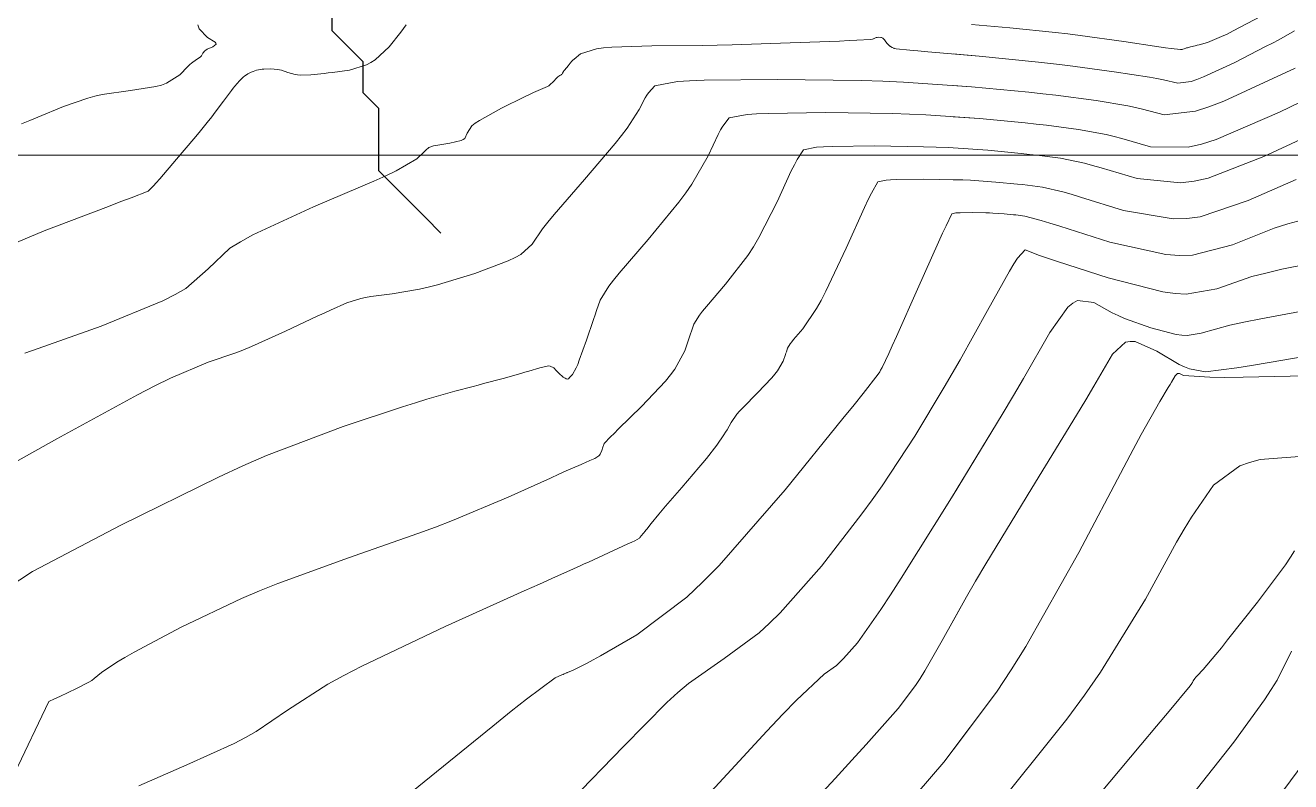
# Model space of a CAD drawing. Header units: millimetres. Extents: x 837475 to 838477, y 1189012 to 1191015.
# Drawn here: x 837765.3 to 837846.6, y 1190773.6 to 1190822.2 of the extents above; entities that cross this region are included whole.
import ezdxf

# ---------------------------------------------------------------- set-up
doc = ezdxf.new("R2010")
doc.units = ezdxf.units.MM
doc.header["$LTSCALE"] = 0.3
doc.layers.add('COORD', color=253, linetype='Continuous', lineweight=20)
doc.layers.add('DRENAJE', color=5, linetype='Continuous', lineweight=25)
doc.layers.add('COTAS 10', color=7, linetype='Continuous', lineweight=9, true_color=0x6e3e2d)
doc.layers.add('COTAS INT', color=7, linetype='Continuous', lineweight=5, true_color=0x9fa19f)

msp = doc.modelspace()

# ---------------------------------------------------------------- linework, layer by layer
at = {"layer": 'COORD'}
msp.add_line((837476.514, 1190813.872), (838476.514, 1190813.872), dxfattribs=at)
at = {"layer": 'COTAS 10'}
for points in [[(837765.064, 1190815.896), (837765.599, 1190816.109), (837766.109, 1190816.315), (837767.751, 1190817.001), (837769.314, 1190817.547), (837769.775, 1190817.666), (837770.249, 1190817.77), (837772.062, 1190818.026), (837773.7, 1190818.281), (837774.063, 1190818.385), (837774.386, 1190818.502), (837775.229, 1190819.044), (837775.752, 1190819.581), (837775.874, 1190819.696), (837775.987, 1190819.796), (837776.315, 1190820.035), (837776.538, 1190820.182), (837776.585, 1190820.224), (837776.626, 1190820.267), (837776.72, 1190820.429), (837776.85, 1190820.592), (837776.913, 1190820.636), (837776.988, 1190820.68), (837777.358, 1190820.834), (837777.577, 1190821.017), (837777.556, 1190821.079), (837777.501, 1190821.146), (837777.006, 1190821.429), (837776.474, 1190822), (837776.395, 1190822.248)], [(837824.923, 1190814.345), (837827.154, 1190814.197), (837829.302, 1190813.99), (837829.824, 1190813.933), (837830.315, 1190813.877), (837831.826, 1190813.677), (837833.375, 1190813.357), (837833.89, 1190813.226), (837834.442, 1190813.075), (837836.747, 1190812.376), (837839.546, 1190812.094), (837840.41, 1190812.207), (837841.313, 1190812.403), (837844.893, 1190813.798), (837848.408, 1190815.431)], [(837764.619, 1190774.165), (837766.819, 1190778.773), (837767.185, 1190778.948), (837767.53, 1190779.112), (837768.589, 1190779.612), (837769.391, 1190780.03), (837769.574, 1190780.142), (837769.739, 1190780.253), (837770.194, 1190780.637), (837771.187, 1190781.311), (837771.693, 1190781.604), (837772.298, 1190781.944), (837775.315, 1190783.554), (837779.197, 1190785.401), (837780.346, 1190785.889), (837781.529, 1190786.367), (837786.071, 1190788.01), (837790.536, 1190789.568), (837791.671, 1190789.993), (837792.761, 1190790.414), (837796.33, 1190791.914), (837799.044, 1190793.136), (837799.596, 1190793.384), (837800.061, 1190793.592), (837801.017, 1190794.015), (837801.39, 1190794.175), (837801.487, 1190794.217), (837801.582, 1190794.259), (837801.901, 1190794.402), (837802.155, 1190794.562), (837802.208, 1190794.615), (837802.255, 1190794.671), (837802.362, 1190794.903), (837802.421, 1190795.126), (837802.437, 1190795.178), (837802.452, 1190795.224), (837802.507, 1190795.352), (837802.906, 1190795.777), (837803.14, 1190796.01), (837803.426, 1190796.294), (837804.904, 1190797.738), (837806.441, 1190799.364), (837806.764, 1190799.763), (837807.044, 1190800.139), (837807.685, 1190801.313), (837807.988, 1190802.201), (837808.054, 1190802.397), (837808.112, 1190802.572), (837808.258, 1190803.024), (837808.629, 1190803.609), (837808.83, 1190803.867), (837809.073, 1190804.166), (837810.305, 1190805.596), (837811.73, 1190807.44), (837812.095, 1190808.001), (837812.447, 1190808.584), (837813.612, 1190810.872), (837814.53, 1190812.865), (837814.726, 1190813.262), (837814.898, 1190813.593), (837815.306, 1190814.227), (837816.157, 1190814.384), (837816.607, 1190814.414), (837817.149, 1190814.437), (837819.884, 1190814.471), (837823.031, 1190814.425), (837823.834, 1190814.399), (837824.608, 1190814.366), (837827.154, 1190814.197)], [(837850.736, 1190801.505), (837845.23, 1190800.552), (837844.104, 1190800.368), (837843.15, 1190800.219), (837841.141, 1190799.969), (837840.124, 1190800.157), (837839.795, 1190800.284), (837839.446, 1190800.443), (837838.012, 1190801.29), (837836.623, 1190801.905), (837836.301, 1190801.918), (837836.007, 1190801.863), (837835.173, 1190801.097), (837833.978, 1190799.04), (837833.457, 1190798.172), (837832.854, 1190797.173), (837829.986, 1190792.486), (837827.03, 1190787.621), (837826.37, 1190786.51), (837825.779, 1190785.501), (837824.923, 1190783.97)], [(837853.707, 1190786.09), (837853.468, 1190785.257), (837853.352, 1190784.915), (837853.216, 1190784.525), (837852.546, 1190782.714), (837851.012, 1190779.861), (837850.332, 1190778.814), (837849.54, 1190777.655), (837845.756, 1190772.541)], [(837825.779, 1190785.501), (837824.22, 1190782.711), (837823.113, 1190780.749), (837822.807, 1190780.262), (837822.501, 1190779.801), (837821.401, 1190778.339), (837819.331, 1190776.014), (837818.413, 1190775.009), (837817.346, 1190773.846), (837812.251, 1190768.339)]]:
    msp.add_lwpolyline(points, dxfattribs=at)
at = {"layer": 'COTAS INT'}
for points in [[(837789.78, 1190822.257), (837789.619, 1190822.023), (837789.444, 1190821.781), (837788.689, 1190820.836), (837787.78, 1190819.999), (837787.507, 1190819.824), (837787.225, 1190819.675), (837786.131, 1190819.345), (837785.051, 1190819.197), (837784.778, 1190819.163), (837784.516, 1190819.133), (837783.664, 1190819.046), (837782.962, 1190819.027), (837782.795, 1190819.039), (837782.64, 1190819.058), (837782.177, 1190819.19), (837781.77, 1190819.336), (837781.651, 1190819.364), (837781.528, 1190819.386), (837781.06, 1190819.421), (837780.625, 1190819.408), (837780.523, 1190819.399), (837780.43, 1190819.389), (837780.161, 1190819.334), (837779.945, 1190819.257), (837779.885, 1190819.232), (837779.825, 1190819.206), (837779.609, 1190819.099), (837779.394, 1190818.961), (837779.335, 1190818.916), (837779.277, 1190818.866), (837779.066, 1190818.661), (837778.78, 1190818.321), (837778.674, 1190818.187), (837778.557, 1190818.036), (837778.036, 1190817.344), (837777.514, 1190816.644), (837777.395, 1190816.487), (837777.289, 1190816.346), (837776.998, 1190815.97), (837776.565, 1190815.445), (837776.368, 1190815.21), (837776.139, 1190814.937), (837775.031, 1190813.626), (837773.944, 1190812.358), (837773.726, 1190812.112), (837773.545, 1190811.911), (837773.193, 1190811.564), (837772.099, 1190811.143), (837771.451, 1190810.895), (837770.653, 1190810.59), (837766.522, 1190809.016), (837762.138, 1190807.177)], [(837844.711, 1190822.813), (837842.927, 1190821.859), (837842.533, 1190821.662), (837842.182, 1190821.493), (837841.275, 1190821.124), (837840.728, 1190820.969), (837840.603, 1190820.936), (837840.49, 1190820.906), (837840.181, 1190820.831), (837839.978, 1190820.785), (837839.932, 1190820.773), (837839.89, 1190820.761), (837839.776, 1190820.721), (837839.689, 1190820.688), (837839.639, 1190820.674), (837839.547, 1190820.658), (837838.93, 1190820.732), (837838.574, 1190820.782), (837838.138, 1190820.845), (837835.895, 1190821.18), (837833.088, 1190821.568), (837832.297, 1190821.665), (837831.499, 1190821.757), (837828.567, 1190822.052), (837826.112, 1190822.272)], [(837826.599, 1190820.231), (837823.298, 1190820.525), (837822.66, 1190820.583), (837822.141, 1190820.629), (837821.265, 1190820.709), (837821.166, 1190820.731), (837821.137, 1190820.74), (837821.108, 1190820.751), (837821, 1190820.802), (837820.901, 1190820.86), (837820.877, 1190820.875), (837820.855, 1190820.89), (837820.79, 1190820.939), (837820.727, 1190821.003), (837820.707, 1190821.027), (837820.685, 1190821.054), (837820.597, 1190821.171), (837820.508, 1190821.288), (837820.487, 1190821.314), (837820.466, 1190821.337), (837820.404, 1190821.399), (837820.333, 1190821.434), (837820.308, 1190821.441), (837820.281, 1190821.446), (837820.162, 1190821.454), (837820.041, 1190821.444), (837820.011, 1190821.438), (837819.984, 1190821.431), (837819.902, 1190821.394), (837819.817, 1190821.354), (837819.787, 1190821.344), (837819.756, 1190821.335), (837819.621, 1190821.309), (837818.739, 1190821.262), (837818.236, 1190821.24), (837817.621, 1190821.214), (837814.463, 1190821.088), (837810.733, 1190820.966), (837809.756, 1190820.943), (837808.804, 1190820.925), (837805.567, 1190820.9), (837802.993, 1190820.824), (837802.458, 1190820.774), (837802, 1190820.712), (837800.99, 1190820.385), (837800.577, 1190820.045), (837800.496, 1190819.975), (837800.43, 1190819.916), (837800.31, 1190819.792), (837800.26, 1190819.713), (837800.237, 1190819.683), (837800.21, 1190819.649), (837800.081, 1190819.498), (837799.948, 1190819.339), (837799.919, 1190819.301), (837799.893, 1190819.265), (837799.829, 1190819.155), (837799.774, 1190819.072), (837799.755, 1190819.053), (837799.734, 1190819.036), (837799.644, 1190818.989), (837799.521, 1190818.91), (837799.48, 1190818.874), (837799.434, 1190818.83), (837799.244, 1190818.619), (837799.012, 1190818.396), (837798.94, 1190818.344), (837798.865, 1190818.297), (837798.569, 1190818.165), (837797.967, 1190817.909), (837797.7, 1190817.783), (837797.389, 1190817.635), (837795.903, 1190816.903), (837794.487, 1190816.116), (837794.221, 1190815.933), (837794.009, 1190815.765), (837793.697, 1190815.284), (837793.552, 1190814.953), (837793.446, 1190814.88), (837793.31, 1190814.814), (837792.581, 1190814.645), (837791.818, 1190814.531), (837791.662, 1190814.5), (837791.529, 1190814.47), (837791.247, 1190814.367), (837791.048, 1190814.194), (837790.967, 1190814.12), (837790.876, 1190814.035), (837790.455, 1190813.636), (837789.138, 1190812.876), (837788.482, 1190812.563), (837787.7, 1190812.207), (837783.823, 1190810.552), (837779.923, 1190808.762), (837779.127, 1190808.32), (837778.454, 1190807.901), (837777.048, 1190806.584), (837775.627, 1190805.31), (837774.944, 1190804.919), (837774.136, 1190804.512), (837770.172, 1190802.902), (837766.138, 1190801.466), (837765.286, 1190801.168)], [(837824.923, 1190820.38), (837826.599, 1190820.231), (837830.413, 1190819.859), (837831.374, 1190819.753), (837832.294, 1190819.645), (837835.273, 1190819.244), (837837.55, 1190818.883), (837838.027, 1190818.8), (837838.437, 1190818.725), (837839.367, 1190818.516), (837840.224, 1190818.619), (837840.589, 1190818.74), (837841.009, 1190818.902), (837842.988, 1190819.821), (837845.006, 1190820.852), (837845.451, 1190821.085), (837845.846, 1190821.295), (837846.861, 1190821.86)], [(837846.905, 1190819.47), (837842.325, 1190817.349), (837841.35, 1190816.977), (837840.501, 1190816.698), (837838.493, 1190816.469), (837837.106, 1190816.842), (837836.648, 1190816.942), (837836.158, 1190817.041), (837834.124, 1190817.389), (837831.529, 1190817.732), (837830.687, 1190817.828), (837829.79, 1190817.925), (837826.103, 1190818.28), (837824.923, 1190818.359)], [(837826.103, 1190818.28), (837821.732, 1190818.571), (837820.404, 1190818.627), (837819.025, 1190818.673), (837813.622, 1190818.751), (837808.927, 1190818.693), (837807.995, 1190818.653), (837807.222, 1190818.602), (837805.762, 1190818.332), (837805.35, 1190817.894), (837805.239, 1190817.738), (837805.13, 1190817.566), (837804.744, 1190816.819), (837803.977, 1190815.614), (837803.627, 1190815.154), (837803.217, 1190814.64), (837801.238, 1190812.325), (837799.281, 1190810.06), (837798.884, 1190809.577), (837798.55, 1190809.156), (837797.869, 1190808.156), (837797.141, 1190807.508), (837796.777, 1190807.309), (837796.342, 1190807.101), (837794.187, 1190806.282), (837791.784, 1190805.55), (837791.193, 1190805.398), (837790.635, 1190805.267), (837788.887, 1190804.974), (837787.504, 1190804.793), (837787.176, 1190804.732), (837786.871, 1190804.666), (837785.968, 1190804.39), (837784.908, 1190803.924), (837784.504, 1190803.739), (837784.053, 1190803.529), (837782.026, 1190802.57), (837779.842, 1190801.584), (837779.292, 1190801.358), (837778.766, 1190801.151), (837777.062, 1190800.572), (837774.627, 1190799.546), (837773.639, 1190799.058), (837772.515, 1190798.481), (837767.324, 1190795.659), (837762.387, 1190792.905)], [(837849.835, 1190818.549), (837845.899, 1190816.634), (837841.819, 1190814.876), (837840.88, 1190814.592), (837840.024, 1190814.396), (837837.62, 1190814.423), (837835.774, 1190814.959), (837835.269, 1190815.084), (837834.766, 1190815.199), (837832.975, 1190815.533), (837830.922, 1190815.805), (837830.255, 1190815.881), (837829.546, 1190815.958), (837826.628, 1190816.239), (837824.923, 1190816.352)], [(837763.313, 1190785.531), (837765.773, 1190787.136), (837771.446, 1190790.103), (837777.711, 1190793.202), (837779.292, 1190793.921), (837780.807, 1190794.58), (837785.723, 1190796.46), (837789.552, 1190797.712), (837790.381, 1190797.976), (837791.109, 1190798.204), (837792.907, 1190798.728), (837794.077, 1190799.028), (837794.411, 1190799.115), (837794.749, 1190799.204), (837796.004, 1190799.539), (837797.146, 1190799.854), (837797.412, 1190799.931), (837797.657, 1190800.002), (837798.361, 1190800.22), (837798.843, 1190800.334), (837798.948, 1190800.339), (837799.04, 1190800.334), (837799.268, 1190800.222), (837799.417, 1190800.045), (837799.46, 1190799.999), (837799.502, 1190799.954), (837799.66, 1190799.801), (837799.808, 1190799.674), (837799.844, 1190799.646), (837799.879, 1190799.621), (837799.987, 1190799.555), (837800.071, 1190799.517), (837800.091, 1190799.51), (837800.108, 1190799.504), (837800.157, 1190799.496), (837800.19, 1190799.503), (837800.198, 1190799.506), (837800.205, 1190799.511), (837800.225, 1190799.534), (837800.271, 1190799.59), (837800.295, 1190799.615), (837800.324, 1190799.644), (837800.466, 1190799.785), (837800.71, 1190800.225), (837800.803, 1190800.443), (837800.906, 1190800.702), (837801.37, 1190801.986), (837801.828, 1190803.329), (837801.928, 1190803.626), (837802.016, 1190803.891), (837802.236, 1190804.575), (837802.798, 1190805.459), (837803.102, 1190805.849), (837803.47, 1190806.303), (837805.333, 1190808.466), (837807.311, 1190810.857), (837807.751, 1190811.454), (837808.145, 1190812.023), (837809.178, 1190813.845), (837809.83, 1190815.216), (837809.983, 1190815.5), (837810.124, 1190815.743), (837810.534, 1190816.279), (837811.689, 1190816.493), (837812.301, 1190816.533), (837813.038, 1190816.565), (837816.753, 1190816.611), (837821.028, 1190816.549), (837822.119, 1190816.513), (837823.17, 1190816.469), (837826.628, 1190816.239)], [(837772.595, 1190773.372), (837775.694, 1190774.708), (837778.737, 1190776.083), (837779.463, 1190776.464), (837780.139, 1190776.847), (837782.158, 1190778.23), (837784.741, 1190779.897), (837785.771, 1190780.457), (837786.938, 1190781.061), (837792.293, 1190783.6), (837797.357, 1190785.883), (837798.341, 1190786.327), (837799.144, 1190786.688), (837800.53, 1190787.309), (837800.999, 1190787.518), (837801.223, 1190787.619), (837801.487, 1190787.738), (837802.778, 1190788.327), (837804.032, 1190788.905), (837804.272, 1190789.018), (837804.465, 1190789.111), (837804.777, 1190789.277), (837804.796, 1190789.319), (837804.806, 1190789.334), (837804.817, 1190789.35), (837804.874, 1190789.417), (837804.939, 1190789.49), (837804.973, 1190789.528), (837805.029, 1190789.594), (837805.136, 1190789.728), (837805.185, 1190789.79), (837805.243, 1190789.862), (837805.519, 1190790.214), (837806.024, 1190790.827), (837806.226, 1190791.065), (837806.454, 1190791.332), (837807.5, 1190792.541), (837808.584, 1190793.809), (837808.837, 1190794.113), (837809.069, 1190794.397), (837809.733, 1190795.255), (837810.198, 1190795.918), (837810.303, 1190796.079), (837810.399, 1190796.231), (837810.66, 1190796.698), (837811.038, 1190797.237), (837811.207, 1190797.433), (837811.404, 1190797.651), (837812.346, 1190798.607), (837813.283, 1190799.582), (837813.477, 1190799.812), (837813.642, 1190800.023), (837814.001, 1190800.64), (837814.148, 1190801.072), (837814.18, 1190801.168), (837814.209, 1190801.253), (837814.279, 1190801.473), (837814.46, 1190801.758), (837814.558, 1190801.884), (837814.677, 1190802.03), (837815.277, 1190802.726), (837816.149, 1190804.024), (837816.438, 1190804.549), (837816.749, 1190805.145), (837818.046, 1190807.899), (837819.231, 1190810.515), (837819.47, 1190811.025), (837819.671, 1190811.442), (837820.078, 1190812.174), (837820.624, 1190812.275), (837820.912, 1190812.294), (837821.261, 1190812.309), (837823.015, 1190812.331), (837825.034, 1190812.302), (837825.55, 1190812.285), (837826.046, 1190812.264), (837827.679, 1190812.155), (837829.057, 1190812.022), (837829.392, 1190811.986), (837829.707, 1190811.95), (837830.677, 1190811.822), (837831.983, 1190811.516), (837832.511, 1190811.368), (837833.11, 1190811.192), (837835.873, 1190810.329), (837839.068, 1190809.792), (837839.94, 1190809.822), (837840.806, 1190809.929), (837843.887, 1190810.962), (837846.98, 1190812.312)], [(837825.034, 1190812.302), (837824.923, 1190812.304)], [(837825.091, 1190810.166), (837824.85, 1190810.122), (837824.469, 1190809.345), (837824.253, 1190808.875), (837823.989, 1190808.295), (837822.637, 1190805.278), (837821.278, 1190802.233), (837821.009, 1190801.635), (837820.787, 1190801.143), (837820.374, 1190800.249), (837820.268, 1190800.058), (837820.24, 1190800.009), (837820.213, 1190799.961), (837820.118, 1190799.802), (837819.145, 1190798.573), (837818.564, 1190797.852), (837817.848, 1190796.965), (837814.138, 1190792.384), (837809.884, 1190787.511), (837808.825, 1190786.44), (837807.818, 1190785.489), (837804.609, 1190783.06), (837802.261, 1190781.725), (837801.796, 1190781.464), (837801.411, 1190781.251), (837800.689, 1190780.872), (837800.501, 1190780.802), (837800.453, 1190780.783), (837800.406, 1190780.764), (837800.251, 1190780.697), (837800.131, 1190780.643), (837800.106, 1190780.631), (837800.086, 1190780.622), (837800.044, 1190780.604), (837799.929, 1190780.552), (837799.863, 1190780.522), (837799.782, 1190780.486), (837799.364, 1190780.297), (837797.515, 1190778.934), (837796.532, 1190778.157), (837795.344, 1190777.206), (837789.353, 1190772.33)], [(837847.39, 1190809.725), (837846.44, 1190809.465), (837845.553, 1190809.194), (837842.882, 1190808.125), (837840.3, 1190807.456), (837839.47, 1190807.437), (837838.591, 1190807.49), (837835, 1190808.283), (837831.778, 1190809.309), (837831.132, 1190809.509), (837830.592, 1190809.674), (837829.528, 1190809.966), (837829.1, 1190810.023), (837828.961, 1190810.038), (837828.813, 1190810.054), (837828.205, 1190810.113), (837827.484, 1190810.161), (837827.265, 1190810.17), (837827.038, 1190810.178), (837826.146, 1190810.191), (837825.372, 1190810.181), (837825.218, 1190810.174), (837825.091, 1190810.166), (837824.923, 1190810.135)], [(837850.723, 1190807.475), (837846.045, 1190806.55), (837845.025, 1190806.309), (837844.126, 1190806.076), (837841.876, 1190805.289), (837839.91, 1190804.946), (837839.19, 1190804.991), (837838.394, 1190805.098), (837834.886, 1190805.991), (837831.63, 1190807.053), (837830.994, 1190807.266), (837830.473, 1190807.443), (837829.547, 1190807.792), (837829.069, 1190807.266), (837828.83, 1190806.893), (837828.545, 1190806.421), (837827.129, 1190803.895), (837825.369, 1190800.73), (837824.923, 1190799.954)], [(837824.923, 1190792.046), (837828.084, 1190797.231), (837828.81, 1190798.441), (837829.458, 1190799.534), (837831.151, 1190802.496), (837832.304, 1190804.124), (837832.611, 1190804.375), (837832.913, 1190804.54), (837833.961, 1190804.418), (837835.14, 1190803.75), (837835.525, 1190803.571), (837835.936, 1190803.394), (837837.628, 1190802.779), (837839.255, 1190802.364), (837839.625, 1190802.315), (837839.958, 1190802.294), (837840.87, 1190802.453), (837842.699, 1190802.958), (837843.611, 1190803.154), (837844.699, 1190803.375), (837850.094, 1190804.377)], [(837800.34, 1190772.387), (837803.745, 1190775.882), (837806.52, 1190778.714), (837807.233, 1190779.359), (837807.922, 1190779.944), (837810.209, 1190781.555), (837812.464, 1190783.203), (837813.133, 1190783.812), (837813.82, 1190784.486), (837816.464, 1190787.47), (837819.07, 1190790.83), (837819.733, 1190791.741), (837820.371, 1190792.644), (837822.468, 1190795.837), (837824.358, 1190798.983), (837824.867, 1190799.856), (837825.369, 1190800.73)], [(837849.596, 1190799.739), (837843.567, 1190799.614), (837842.391, 1190799.608), (837841.429, 1190799.613), (837839.735, 1190799.735), (837839.471, 1190799.852), (837839.41, 1190799.855), (837839.354, 1190799.844), (837839.195, 1190799.699), (837838.968, 1190799.307), (837838.868, 1190799.142), (837838.754, 1190798.952), (837838.208, 1190798.06), (837837.017, 1190795.932), (837836.495, 1190794.962), (837835.89, 1190793.828), (837833.011, 1190788.358), (837829.597, 1190782.309), (837828.654, 1190780.809), (837827.713, 1190779.386), (837824.923, 1190775.679)], [(837807.86, 1190771.357), (837812.953, 1190776.882), (837813.988, 1190777.972), (837814.859, 1190778.872), (837816.65, 1190780.532), (837817.422, 1190781.096), (837817.651, 1190781.304), (837817.886, 1190781.535), (837818.79, 1190782.555), (837820.291, 1190784.695), (837820.902, 1190785.63), (837821.598, 1190786.715), (837824.818, 1190791.873), (837828.084, 1190797.231)], [(837847.733, 1190794.558), (837844.664, 1190794.32), (837843.972, 1190794.142), (837843.348, 1190793.914), (837841.662, 1190792.683), (837840.235, 1190790.616), (837839.774, 1190789.861), (837839.285, 1190789.027), (837837.28, 1190785.352), (837834.407, 1190780.665), (837833.371, 1190779.193), (837832.23, 1190777.644), (837827.241, 1190771.419)], [(837831.793, 1190769.8), (837836.986, 1190776.003), (837837.987, 1190777.201), (837838.799, 1190778.172), (837840.154, 1190779.8), (837840.257, 1190779.942), (837840.28, 1190779.976), (837840.299, 1190780.008), (837840.348, 1190780.105), (837840.466, 1190780.268), (837840.528, 1190780.342), (837840.604, 1190780.428), (837840.989, 1190780.84), (837841.81, 1190781.805), (837842.162, 1190782.238), (837842.567, 1190782.744), (837844.48, 1190785.173), (837846.275, 1190787.567), (837846.606, 1190788.05), (837846.866, 1190788.456)], [(837840.302, 1190772.813), (837842.955, 1190776.171), (837844.934, 1190778.892), (837845.364, 1190779.548), (837845.742, 1190780.161), (837846.68, 1190782.021)], [(837827.713, 1190779.386), (837824.321, 1190774.879), (837820.904, 1190770.905)]]:
    msp.add_lwpolyline(points, dxfattribs=at)
at = {"layer": 'DRENAJE'}
msp.add_polyline3d([(837792.017, 1190808.88, 0), (837791.017, 1190809.879, 0), (837790.018, 1190810.879, 0), (837789.018, 1190811.879, 0), (837788.018, 1190812.878, 0), (837788.018, 1190816.877, 0), (837787.019, 1190817.877, 0), (837787.019, 1190819.876, 0), (837786.019, 1190820.876, 0), (837785.019, 1190821.875, 0), (837785.019, 1190826.874, 0), (837784.02, 1190827.873, 0), (837784.02, 1190833.871, 0), (837785.019, 1190834.871, 0), (837786.019, 1190835.871, 0), (837787.019, 1190836.87, 0), (837788.018, 1190837.87, 0), (837789.018, 1190838.87, 0), (837790.018, 1190839.869, 0), (837791.017, 1190840.869, 0), (837792.017, 1190841.869, 0), (837793.017, 1190842.868, 0), (837794.016, 1190843.868, 0), (837794.016, 1190850.866, 0)], dxfattribs=at)

doc.saveas('drawing.dxf')
